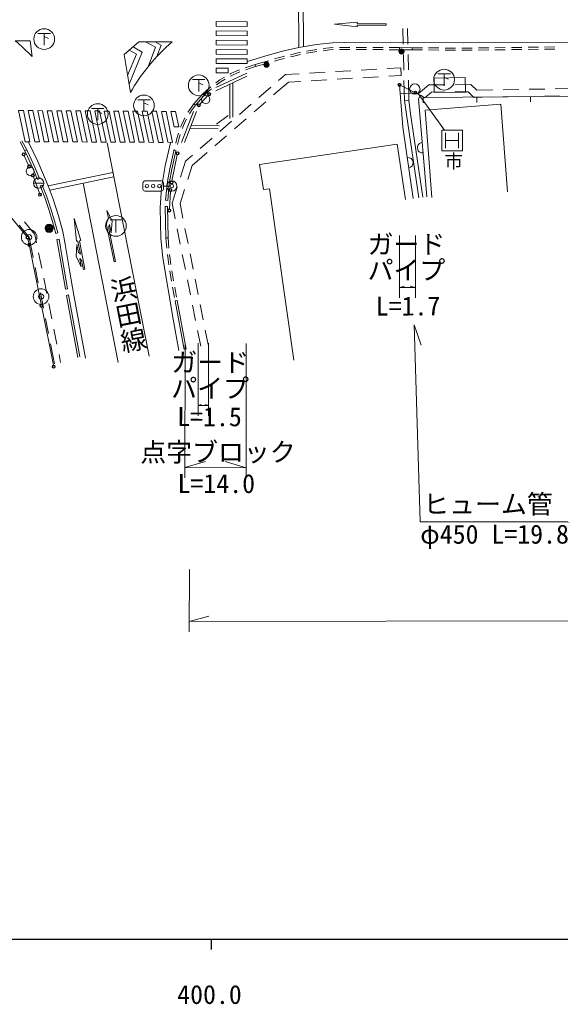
# Model space of a CAD drawing. Units: millimetres, scale not verified. Extents: x 40000 to 680000, y 20000 to 380000.
# Drawn here: x 449521 to 501712, y 198715 to 293704 of the extents above; entities that cross this region are included whole.
import ezdxf
from ezdxf.enums import TextEntityAlignment as Align

# ---------------------------------------------------------------- set-up
doc = ezdxf.new("R2010")
doc.units = ezdxf.units.MM
doc.header["$LTSCALE"] = 1000
doc.header["$PDMODE"] = 32
doc.header["$PDSIZE"] = 500
for name, color, linetype, lineweight in [('M-BGD', 7, 'Continuous', 13), ('M-BGD-EXST', 7, 'Continuous', 13), ('M-BMK-ROW', 30, 'Continuous', 13), ('M-STR-HTXT', 7, 'Continuous', 13), ('M-STR-STRC', 7, 'Continuous', 13), ('M-TTL-BAND', 7, 'Continuous', 25)]:
    doc.layers.add(name, color=color, linetype=linetype, lineweight=lineweight)
doc.layers.add('M-BMK-HTXT', color=7, linetype='Continuous')
doc.styles.add('@ＭＳ ゴシック', font='')
doc.styles.add('ＭＳ ゴシック', font='')
doc.styles.get('@ＭＳ ゴシック').set_extended_font_data('@MS Gothic')
doc.styles.get('ＭＳ ゴシック').set_extended_font_data('MS Gothic')

msp = doc.modelspace()

# ---------------------------------------------------------------- linework, layer by layer
at = {"layer": 'M-BGD'}
for p, q in [((486542, 291349), (486511, 292849)), ((486991, 291358), (486961, 292858)), ((478210, 290840), (477223, 290677)), ((479442, 290798), (478804, 290715)), ((479424, 290998), (478805, 290917)), ((479799, 291018), (479424, 290998)), ((479798, 290818), (479442, 290798)), ((481397, 290827), (480397, 290831)), ((481398, 291027), (480398, 291031)), ((482997, 290820), (481997, 290824)), ((482998, 291020), (481998, 291024)), ((484359, 290814), (483597, 290817)), ((484360, 291014), (483598, 291017)), ((484597, 290813), (484359, 290814)), ((484598, 291013), (484360, 291014)), ((486197, 290805), (485197, 290810)), ((486198, 291005), (485198, 291010)), ((486198, 291005), (486197, 290805)), ((486197, 290805), (487397, 290795)), ((486198, 291005), (487398, 290995)), ((487397, 290795), (487398, 290995)), ((487397, 290795), (488397, 290788)), ((487398, 290995), (488398, 290988)), ((488997, 290783), (489997, 290776)), ((488998, 290983), (489998, 290976)), ((490597, 290771), (491597, 290764)), ((490598, 290971), (491598, 290964)), ((492197, 290759), (492342, 290758)), ((492198, 290959), (492341, 290958)), ((492341, 290958), (493198, 290969)), ((492342, 290758), (493197, 290769)), ((493797, 290777), (494796, 290790)), ((493798, 290977), (494798, 290990)), ((495396, 290798), (496396, 290811)), ((495398, 290998), (496398, 291011)), ((496996, 290819), (497996, 290832)), ((496998, 291019), (497998, 291032)), ((498596, 290840), (499596, 290853)), ((498598, 291040), (499598, 291053)), ((500196, 290861), (501196, 290874)), ((500197, 291061), (501197, 291074)), ((473540, 289747), (473406, 289708)), ((474595, 290048), (474117, 289912)), ((474648, 289855), (474117, 289704)), ((475082, 290174), (474595, 290048)), ((475082, 289967), (474648, 289855)), ((475803, 290360), (475663, 290324)), ((475850, 290165), (475663, 290117)), ((476636, 290555), (475803, 290360)), ((476636, 290349), (475850, 290165)), ((478209, 290637), (477222, 290474)), ((486593, 288850), (486562, 290349)), ((487043, 288859), (487012, 290359)), ((470728, 288852), (470485, 288757)), ((471659, 289192), (471289, 289063)), ((471721, 289001), (471346, 288871)), ((472241, 289369), (471659, 289192)), ((472297, 289177), (471721, 289001)), ((473462, 289516), (472297, 289177)), ((473406, 289708), (473462, 289516)), ((473540, 289539), (473462, 289516)), ((481492, 288779), (479994, 288692)), ((483987, 288925), (482490, 288838)), ((486311, 289061), (484986, 288984)), ((486311, 289061), (486354, 288323)), ((468853, 287893), (468454, 287609)), ((471461, 288554), (468462, 287149)), ((471446, 288252), (468466, 286855)), ((469288, 288159), (468853, 287893)), ((469347, 287961), (468964, 287726)), ((469912, 288499), (469814, 288447)), ((470000, 288320), (469872, 288251)), ((470485, 288757), (469912, 288499)), ((470563, 288572), (470000, 288320)), ((470784, 288659), (470563, 288572)), ((475174, 288410), (474511, 287835)), ((476500, 288487), (475174, 288410)), ((478996, 288633), (477498, 288546)), ((479165, 287902), (477667, 287814)), ((481660, 288048), (480163, 287960)), ((484156, 288194), (482659, 288106)), ((486354, 288323), (485154, 288252)), ((486654, 285917), (486614, 287850)), ((487104, 285926), (487064, 287859)), ((492521, 288115), (489520, 288066)), ((489543, 286667), (489520, 288066)), ((489896, 288469), (491096, 288470)), ((490496, 288469), (490497, 287319)), ((490496, 288169), (490896, 287970)), ((492544, 286716), (492521, 288115)), ((467980, 287241), (467574, 286915)), ((467574, 286915), (467715, 286774)), ((468044, 287035), (467716, 286773)), ((468964, 287726), (468515, 287407)), ((469793, 284160), (469821, 287443)), ((470094, 284307), (470113, 287589)), ((473756, 287180), (472622, 286198)), ((475469, 287686), (474035, 286443)), ((476669, 287756), (475469, 287686)), ((486494, 283347), (486183, 287412)), ((487591, 286724), (486318, 287346)), ((487983, 286535), (489030, 287424)), ((488544, 287027), (488553, 287020)), ((489030, 287424), (490554, 287430)), ((491554, 287434), (493079, 287441)), ((493079, 287441), (493638, 286907)), ((493638, 286907), (495205, 286932)), ((496205, 286947), (497705, 286971)), ((498705, 286987), (500205, 287011)), ((501204, 287026), (502704, 287050)), ((486249, 286546), (487726, 286659)), ((487077, 285949), (486681, 285894)), ((487077, 285949), (487257, 284615)), ((488212, 286407), (488017, 286067)), ((488017, 286067), (488812, 276619)), ((488635, 286170), (488212, 286407)), ((488458, 286183), (504013, 286322)), ((488458, 286183), (488462, 285683)), ((488635, 286170), (489288, 286725)), ((489288, 286725), (490544, 286730)), ((492544, 286716), (489543, 286667)), ((491544, 286734), (492800, 286740)), ((492800, 286740), (493362, 286203)), ((493362, 286203), (494178, 286215)), ((493643, 286229), (493647, 285729)), ((495178, 286231), (496678, 286255)), ((497678, 286271), (499177, 286294)), ((498828, 286275), (498833, 285775)), ((500177, 286310), (501677, 286334)), ((465943, 285051), (465767, 284769)), ((466343, 285585), (465943, 285051)), ((466494, 285452), (466108, 284937)), ((471866, 285543), (470733, 284561)), ((473279, 285788), (472145, 284806)), ((486681, 285894), (486861, 284559)), ((465153, 281869), (466301, 284839)), ((465474, 284246), (465329, 283957)), ((465446, 281863), (466588, 284836)), ((465629, 284110), (465510, 283872)), ((466108, 284937), (465919, 284635)), ((468530, 283631), (469641, 284476)), ((471389, 284151), (470256, 283169)), ((488040, 276529), (486861, 284559)), ((487257, 284615), (488436, 276587)), ((465082, 283394), (465062, 283336)), ((465329, 283957), (465082, 283394)), ((465269, 283320), (465225, 283196)), ((465510, 283872), (465269, 283320)), ((465978, 283201), (468666, 283180)), ((466116, 283503), (468806, 283479)), ((469977, 283906), (468843, 282924)), ((487506, 276450), (486494, 283347)), ((464700, 282237), (464594, 281807)), ((464863, 282769), (464700, 282237)), ((464893, 282184), (464765, 281665)), ((465029, 282629), (464893, 282184)), ((468087, 282269), (466954, 281287)), ((469500, 282514), (468366, 281532)), ((490266, 281048), (490266, 283048)), ((490266, 283048), (492266, 283048)), ((490641, 282798), (490641, 281298)), ((491891, 282798), (491891, 281298)), ((492266, 283048), (492266, 281048)), ((450021, 281046), (449561, 281934)), ((450201, 281133), (449741, 282020)), ((464450, 281224), (464417, 281089)), ((472687, 279740), (485975, 281690)), ((485975, 281690), (486760, 276341)), ((490641, 282048), (491891, 282048)), ((464417, 281089), (464610, 281039)), ((464621, 281083), (464610, 281039)), ((466198, 280632), (465535, 280058)), ((467611, 280877), (466176, 279634)), ((492266, 281048), (490266, 281048)), ((465535, 280058), (465038, 278505)), ((466176, 279634), (465740, 278272)), ((472687, 279740), (473043, 277312)), ((451429, 278367), (451244, 278290)), ((450846, 277941), (451846, 277941)), ((451695, 277744), (451508, 277672)), ((464733, 277552), (464236, 275999)), ((473043, 277312), (473639, 277399)), ((475990, 260848), (473639, 277399)), ((465435, 277319), (464999, 275956)), ((463576, 275688), (463776, 275692)), ((463776, 275692), (463844, 272659)), ((464236, 275999), (464536, 274498)), ((464999, 275956), (465280, 274549)), ((449466, 273887), (450440, 272709)), ((449977, 274211), (450998, 272975)), ((465476, 273569), (465771, 272098)), ((450440, 272709), (450828, 270774)), ((450998, 272975), (451155, 272191)), ((453189, 273129), (452995, 273077)), ((463644, 272654), (463734, 271658)), ((463844, 272659), (463934, 271663)), ((464732, 273518), (465026, 272047)), ((451352, 271211), (451647, 269740)), ((463788, 271061), (463810, 270816)), ((463810, 270816), (463905, 270068)), ((463988, 271065), (464009, 270838)), ((464009, 270838), (464106, 270072)), ((465222, 271066), (465516, 269595)), ((465967, 271117), (466261, 269646)), ((451024, 269793), (451319, 268323)), ((464001, 269476), (464176, 268491)), ((464203, 269481), (464379, 268496)), ((451843, 268760), (452138, 267289)), ((464282, 267901), (464457, 266916)), ((464484, 267905), (464659, 266921)), ((465712, 268615), (466007, 267144)), ((466457, 268666), (466751, 267195)), ((451516, 267342), (451810, 265871)), ((454136, 267737), (453939, 267703)), ((455133, 261127), (454039, 267110)), ((452335, 266308), (452629, 264838)), ((464712, 266622), (464516, 266585)), ((464516, 266585), (465399, 261892)), ((464712, 266622), (465596, 261929)), ((466203, 266163), (466497, 264692)), ((466947, 266214), (467241, 264743)), ((452007, 264891), (452302, 263420)), ((452826, 263857), (453121, 262386)), ((466693, 263712), (466993, 262211)), ((467437, 263763), (467719, 262356)), ((452498, 262440), (452886, 260504)), ((453317, 261406), (453474, 260622))]:
    msp.add_line(p, q, dxfattribs=at)
for points in [[(473406, 289708), (472241, 289369), (472297, 289177)], [(467574, 286915), (467128, 286471), (466343, 285585), (466493, 285453)], [(467715, 286774), (467274, 286334), (466493, 285453)], [(496601, 277094), (495954, 285547), (488677, 284990), (489324, 276537)], [(451429, 278367), (450971, 279473), (450459, 280594), (450201, 281133), (450021, 281046)], [(451244, 278290), (450788, 279394), (450278, 280510), (450021, 281046)], [(464417, 281089), (464260, 280486), (464015, 279321), (463800, 278101), (463714, 277481), (463611, 276291), (463811, 276274)], [(464610, 281039), (464454, 280441), (464211, 279284), (463998, 278070), (463913, 277458), (463811, 276274)], [(452995, 273077), (452689, 274231), (452343, 275393), (451947, 276542), (451508, 277672)], [(453189, 273129), (452882, 274285), (452534, 275454), (452135, 276611), (451695, 277744)], [(463576, 275688), (463644, 272654), (463844, 272659)], [(454136, 267737), (453613, 270737), (453318, 272536), (453121, 272503)], [(453939, 267703), (453416, 270704), (453121, 272503)], [(455329, 261163), (454236, 267146), (454039, 267110)]]:
    msp.add_lwpolyline(points, dxfattribs=at)
for centre, radius in [((490496, 287919), 1000), ((486183, 287412), 150), ((486183, 287412), 120), ((486183, 287412), 100), ((486183, 287412), 100), ((486183, 287412), 100), ((486183, 287412), 100), ((487666, 287011), 500), ((487726, 286659), 150), ((487726, 286659), 120), ((487726, 286659), 100), ((487726, 286659), 100), ((487726, 286659), 100), ((487726, 286659), 100), ((451346, 277941), 500), ((464205, 277654), 500)]:
    msp.add_circle(centre, radius, dxfattribs=at)
for centre, start, end in [((488415, 281343), 94.81043, 274.81043), ((487000, 279899), 278.34904, 98.34904)]:
    msp.add_arc(centre, 500, start, end, dxfattribs=at)
at = {"layer": 'M-BGD-EXST'}
for p, q in [((451287, 292380), (452487, 292380)), ((451887, 292380), (451887, 291230)), ((451887, 292080), (452287, 291880)), ((466203, 287921), (467403, 287921)), ((466803, 287921), (466803, 286771)), ((466803, 287621), (467203, 287421)), ((460916, 285982), (462116, 285982)), ((461516, 285982), (461516, 284832)), ((456459, 285150), (457659, 285150)), ((457059, 285150), (457059, 284000)), ((461516, 285682), (461916, 285482)), ((457059, 284850), (457459, 284650)), ((458262, 274408), (459362, 274408)), ((458812, 274408), (458812, 273158))]:
    msp.add_line(p, q, dxfattribs=at)
for centre in [(451887, 291830), (466803, 287371), (461516, 285432), (457059, 284600), (458812, 273808)]:
    msp.add_circle(centre, 1000, dxfattribs=at)
at = {"layer": 'M-BMK-ROW'}
for centre in [(450433, 272720), (451587, 266992)]:
    msp.add_circle(centre, 750, dxfattribs=at)
for p in [(450433, 272720), (451587, 266992)]:
    msp.add_point(p, dxfattribs=at)
at = {"layer": 'M-STR-HTXT'}
for p, q in [((487960, 286606), (490547, 283040)), ((486183, 266871), (486183, 272871)), ((487726, 266871), (487726, 272871)), ((486183, 267871), (486683, 268002)), ((486183, 267871), (487726, 267871)), ((487726, 267871), (487226, 268002)), ((487614, 264277), (488273, 262296)), ((465493, 262493), (465463, 249493)), ((466756, 262490), (466740, 255490)), ((467754, 262488), (467737, 255488)), ((471400, 262479), (471369, 249479)), ((466742, 256490), (467042, 256579)), ((466742, 256490), (467740, 256488)), ((467740, 256488), (467440, 256579)), ((465465, 250493), (467466, 251088)), ((471371, 250479), (469373, 251084)), ((465465, 250493), (471371, 250479)), ((465868, 234658), (465915, 240658)), ((465876, 235658), (467775, 236161)), ((555482, 235795), (465876, 235658))]:
    msp.add_line(p, q, dxfattribs=at)
msp.add_lwpolyline([(487614, 264277), (488178, 245255), (503177, 245255)], dxfattribs=at)
at = {"layer": 'M-STR-STRC'}
for p, q in [((476478, 291031), (476439, 297782)), ((476928, 291106), (476889, 297780)), ((479915, 293264), (482116, 293480)), ((482114, 293030), (479915, 293264)), ((482114, 293030), (482115, 293180)), ((482115, 293330), (482116, 293480)), ((482115, 293330), (484915, 293318)), ((482115, 293180), (484915, 293168)), ((484915, 293168), (484915, 293318)), ((492341, 291458), (522589, 291655)), ((466913, 285558), (467708, 286410)), ((450183, 272811), (443038, 281484)), ((450386, 281891), (451274, 280018)), ((457966, 281837), (462013, 261231)), ((449966, 280576), (450377, 279673)), ((464221, 278158), (464738, 280667)), ((450841, 278546), (451423, 276959)), ((452273, 277676), (458528, 278975)), ((452430, 277249), (458615, 278533)), ((455650, 277918), (459021, 260647)), ((461404, 277949), (461405, 277349)), ((461604, 278149), (463204, 278152)), ((463404, 277953), (463405, 277353)), ((463405, 277653), (464038, 277654)), ((463206, 277152), (461606, 277149)), ((463973, 275444), (464066, 277127)), ((457920, 275305), (458081, 274521)), ((458632, 270347), (457931, 273761)), ((458127, 273554), (458779, 270377)), ((450413, 272132), (450313, 272550)), ((451599, 266251), (450477, 271839)), ((454993, 272323), (455140, 272352)), ((455050, 272029), (455204, 271244)), ((455140, 272352), (455387, 271088)), ((455434, 272409), (455287, 272381)), ((455287, 272381), (455824, 269633)), ((455535, 270333), (455677, 269604)), ((458632, 270347), (458779, 270377)), ((455677, 269604), (455824, 269633)), ((452780, 260369), (451658, 265957))]:
    msp.add_line(p, q, dxfattribs=at)
for points in [[(468496, 293078), (471492, 293056), (471494, 293506), (468499, 293528)], [(468492, 292180), (471487, 292157), (471489, 292607), (468494, 292630)], [(468487, 291282), (471481, 291259), (471484, 291709), (468489, 291732)], [(468483, 290383), (471476, 290361), (471478, 290811), (468485, 290833)], [(471473, 289913), (468480, 289935), (468478, 289485), (471471, 289463)], [(468476, 289037), (468473, 288587), (469658, 288578), (469661, 289028)], [(450510, 281932), (449882, 284937), (449421, 284939), (450050, 281934)], [(451429, 281927), (450800, 284931), (450340, 284934), (450968, 281930)], [(452347, 281922), (451718, 284926), (451258, 284929), (451887, 281925)], [(453265, 281917), (452637, 284921), (452176, 284924), (452805, 281920)], [(454184, 281913), (453555, 284916), (453095, 284918), (453723, 281915)], [(455102, 281908), (454473, 284911), (454013, 284913), (454642, 281910)], [(456020, 281903), (455392, 284905), (454931, 284908), (455560, 281906)], [(456938, 281898), (456310, 284900), (455850, 284903), (456478, 281901)], [(457857, 281893), (457228, 284895), (456768, 284898), (457396, 281896)], [(458775, 281889), (458147, 284890), (457687, 284893), (458315, 281891)], [(459693, 281884), (459065, 284885), (458605, 284887), (459233, 281886)], [(460612, 281879), (459984, 284880), (459523, 284882), (460151, 281882)], [(461530, 281874), (460902, 284874), (460442, 284877), (461070, 281877)], [(462448, 281869), (461820, 284869), (461360, 284872), (461988, 281872)], [(463366, 281864), (462739, 284864), (462278, 284867), (462906, 281867)], [(464283, 281870), (463657, 284859), (463197, 284861), (463822, 281872)], [(464425, 283374), (464886, 283372), (464575, 284854), (464115, 284856)]]:
    msp.add_lwpolyline(points, close=True, dxfattribs=at)
for points in [[(449084, 291668), (450542, 291656), (450721, 290154)], [(460205, 286674), (459613, 290341), (461024, 291561), (464232, 291574)], [(460103, 290764), (460787, 290365), (459938, 288328)], [(460462, 291075), (461354, 290555), (460074, 287485)], [(461681, 291563), (462622, 291042), (461926, 289168)], [(462603, 291567), (463178, 291249), (462768, 290142)], [(471527, 289665), (473287, 290232), (474897, 290677), (476478, 291031), (478166, 291312), (479715, 291470), (480887, 291506), (492341, 291458)], [(464889, 261796), (464335, 264808), (463331, 270716), (463148, 272607), (463080, 275544), (463210, 277475), (463553, 279612), (464086, 281810)], [(451274, 280018), (452273, 277676), (452751, 276379), (453279, 274787), (453671, 273262), (453911, 272035), (454358, 269341), (454749, 267136), (455871, 261034)], [(455434, 272409), (454792, 274525), (454993, 272323)], [(457920, 275305), (458435, 274288), (458363, 273150), (458202, 273934)], [(455050, 272029), (454967, 270892), (455472, 269870), (455319, 270655)]]:
    msp.add_lwpolyline(points, dxfattribs=at)
for centre, radius in [((486375, 290642), 250), ((486375, 290642), 204), ((486375, 290642), 159), ((486375, 290642), 114), ((486375, 290642), 68.2), ((486375, 290642), 22.7), ((473344, 289363), 250), ((473344, 289363), 204), ((473344, 289363), 159), ((473344, 289363), 114), ((473344, 289363), 68.2), ((473344, 289363), 22.7), ((467486, 286003), 400), ((467811, 286520), 150), ((467811, 286520), 120), ((467811, 286520), 100), ((466811, 285449), 150), ((466811, 285449), 120), ((466811, 285449), 100), ((449904, 280713), 150), ((449904, 280713), 120), ((449904, 280713), 100), ((464768, 280814), 150), ((464768, 280814), 120), ((464768, 280814), 100), ((450534, 279074), 400), ((450439, 279536), 150), ((450439, 279536), 120), ((450439, 279536), 100), ((450789, 278687), 150), ((450789, 278687), 120), ((450789, 278687), 100), ((461805, 277650), 167), ((462405, 277651), 167), ((463005, 277652), 167), ((464074, 277276), 150), ((464074, 277276), 120), ((464074, 277276), 100), ((464205, 277654), 167), ((464191, 278011), 150), ((464191, 278011), 120), ((464191, 278011), 100), ((451474, 276818), 150), ((451474, 276818), 120), ((451474, 276818), 100), ((463965, 275294), 150), ((463965, 275294), 120), ((463965, 275294), 100), ((452366, 273584), 400), ((452366, 273584), 327), ((452366, 273584), 254), ((452366, 273584), 182), ((452366, 273584), 109), ((452366, 273584), 36.4), ((450279, 272695), 150), ((450279, 272695), 150), ((450279, 272695), 120), ((450279, 272695), 120), ((450279, 272695), 100), ((450279, 272695), 100), ((450447, 271986), 150), ((450447, 271986), 120), ((450447, 271986), 100), ((451628, 266104), 150), ((451628, 266104), 120), ((451628, 266104), 100), ((452809, 260222), 150), ((452809, 260222), 120), ((452809, 260222), 100)]:
    msp.add_circle(centre, radius, dxfattribs=at)
for centre, radius, start, end in [((435572, 275416), 21135, 44.21086, 50.25916), ((477388, 276659), 19888, 131.4125, 149.76331), ((461716, 277838), 331, 109.81435, 160.4064), ((463127, 277875), 288, 15.64189, 74.57887), ((461692, 277436), 299, 196.88945, 253.3313), ((463137, 277421), 277, 284.42391, 345.79684), ((458911, 273963), 1000, 146.03554, 191.60855), ((458617, 273654), 500, 146.03554, 191.60856), ((454654, 270408), 1000, 42.84797, 56.63263), ((455044, 270237), 500, 11.05962, 56.63263), ((454654, 270408), 1000, 11.05962, 11.05965)]:
    msp.add_arc(centre, radius, start, end, dxfattribs=at)
at = {"layer": 'M-TTL-BAND'}
for p, q in [((40000, 205000), (579000, 205000)), ((468000, 205000), (468000, 204000))]:
    msp.add_line(p, q, dxfattribs=at)

# ---------------------------------------------------------------- texts
at = {"layer": 'M-BGD', "style": 'ＭＳ ゴシック'}
msp.add_text('市', height=1320, dxfattribs=at).set_placement((490517, 278981), align=Align.BOTTOM_LEFT)
at = {"layer": 'M-BMK-HTXT', "style": '@ＭＳ ゴシック'}
msp.add_text('浜田線', height=1833, rotation=281.045, dxfattribs=at).set_placement((457836, 268666), align=Align.BOTTOM_LEFT)
at = {"layer": 'M-STR-HTXT', "style": 'ＭＳ ゴシック'}
for s, rotation, p in [('ガード', 0.059, (483107, 270572)), ('パイプ', 0.059, (483109, 268072)), ('L=1.7', 0.059, (483894, 264613)), ('ガード', 359.864, (464160, 259190)), ('パイプ', 359.864, (464154, 256690)), ('L=1.5', 359.864, (464725, 253944)), ('点字ブロック', 0.059, (461166, 250514)), ('L=14.0', 359.864, (464759, 247500))]:
    msp.add_text(s, height=1833, rotation=rotation, dxfattribs=at).set_placement(p, align=Align.BOTTOM_LEFT)
msp.add_text('ヒューム管', height=1833, dxfattribs=at).set_placement((488478, 245505), align=Align.BOTTOM_LEFT)
msp.add_text('φ450 L=19.8', height=1833, rotation=0.059, dxfattribs=at).set_placement((488177, 244977), align=Align.TOP_LEFT)
at = {"layer": 'M-TTL-BAND', "style": 'ＭＳ ゴシック'}
msp.add_text('400.0', height=1833, dxfattribs=at).set_placement((467844, 198195), align=Align.BOTTOM_CENTER)

doc.saveas('drawing.dxf')
